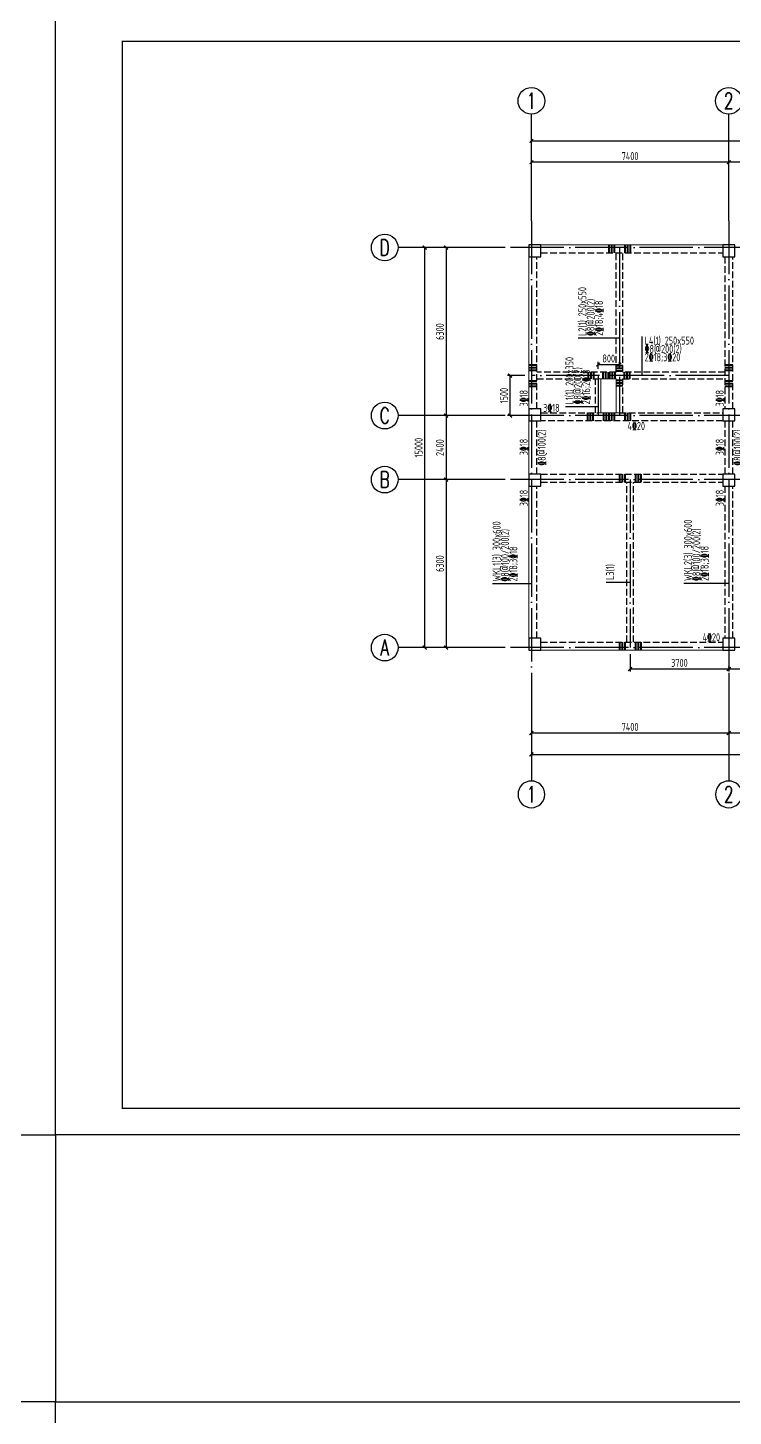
# Model space of a CAD drawing. Extents: x 9732137 to 18866768, y -962146 to 246094.
# Drawn here: x 9776014 to 9802467, y -527251 to -475194 of the extents above; entities that cross this region are included whole.
import ezdxf
from ezdxf.enums import TextEntityAlignment as Align

# ---------------------------------------------------------------- set-up
doc = ezdxf.new("R2010")
doc.units = 0
doc.header["$LTSCALE"] = 1000
for name, pattern in [('3', [500, 300, -200]), ('DASH', [0.35, 0.25, -0.1]), ('DOTE', [2.42, 2, -0.2, 0.02, -0.2])]:
    doc.linetypes.add(name, pattern=pattern)
doc.layers.get('0').update_dxf_attribs({"linetype": 'CONTINUOUS'})
doc.layers.get('Defpoints').update_dxf_attribs({"linetype": 'CONTINUOUS'})
for name, color, linetype in [('AXIS', 1, 'DOTE'), ('AXIS_DIM', 3, 'CONTINUOUS'), ('AXIS_NUM', 7, 'CONTINUOUS'), ('BORDER', 7, 'CONTINUOUS'), ('COLU', 7, 'CONTINUOUS'), ('DIM', 3, 'CONTINUOUS'), ('柱', 2, 'CONTINUOUS'), ('梁虚线', 134, '3')]:
    doc.layers.add(name, color=color, linetype=linetype)
for name, color, linetype, lineweight in [('梁', 4, 'CONTINUOUS', 18), ('梁原位标注', 7, 'CONTINUOUS', 25), ('梁原位标注竖向', 7, 'CONTINUOUS', 25), ('梁集中标注', 2, 'CONTINUOUS', 25), ('梁集中标注竖向', 2, 'CONTINUOUS', 25), ('次梁箍筋', 1, 'CONTINUOUS', 40)]:
    doc.layers.add(name, color=color, linetype=linetype, lineweight=lineweight)
doc.styles.add('TSSD_Axis', font='Complex.shx', dxfattribs={"width": 0.7, "bigfont": 'hztxt.shx'})
doc.styles.add('TSSD_Dimension', font='Tssdeng.shx', dxfattribs={"width": 0.7, "bigfont": 'hztxt.shx'})
doc.styles.add('TSSD_Rein', font='Tssdeng.shx', dxfattribs={"width": 0.7, "bigfont": 'hztxt.shx'})
doc.dimstyles.new('TSSD_100_100$0', dxfattribs={"dimtxt": 300, "dimasz": 100, "dimexe": 100, "dimexo": 250, "dimgap": 80, "dimtad": 1, "dimdec": 0, "dimzin": 0, "dimdsep": 46, "dimtxsty": 'TSSD_Dimension', "dimblk1": 'ARCHTICK', "dimblk2": 'ARCHTICK', "dimsah": 1, "dimcen": 0, "dimclrd": 3, "dimclre": 256, "dimclrt": 7, "dimadec": 1, "dimazin": 0, "dimtfac": 1, "dimtdec": 0, "dimtix": 1, "dimtmove": 2, "dimatfit": 3, "dimldrblk": 'ARCHTICK', "dimfxl": 1, "dimtolj": 1, "dimtzin": 0, "dimarcsym": 0})

# ---------------------------------------------------------------- blocks, each defined once
blk = doc.blocks.new('ts_axno')
at = {"color": 0, "linetype": 'ByBlock', "lineweight": -2}
blk.add_circle((0, 0), 0.5, dxfattribs=at)
at = {"color": 0, "linetype": 'ByBlock', "lineweight": -2, "style": 'TSSD_Axis', "width": 0.7}
blk.add_attdef('A', text='', height=0.6, dxfattribs=at).set_placement((0, 0), align=Align.MIDDLE_CENTER)
blk = doc.blocks.new('_ArchTick')
at = {"color": 0, "linetype": 'ByBlock', "const_width": 0.5}
blk.add_lwpolyline([(-0.71, -0.71), (0.71, 0.71)], dxfattribs=at)
blk = doc.blocks.new('*D101')
at = {"layer": 'AXIS_DIM', "lineweight": -2}
for p, q in [((9802299, -482185), (9802299, -480135)), ((9805299, -482185), (9805299, -480135))]:
    blk.add_line(p, q, dxfattribs=at)
at = {"layer": 'AXIS_DIM', "color": 3, "lineweight": -2}
blk.add_line((9805299, -480235), (9802299, -480235), dxfattribs=at)
at = {"layer": 'Defpoints', "color": 0}
for p in [(9802299, -480235), (9802299, -482435), (9805299, -482435)]:
    blk.add_point(p, dxfattribs=at)
at = {"layer": 'AXIS_DIM', "color": 3, "lineweight": -2, "xscale": 100, "yscale": 100, "zscale": 100, "rotation": 180}
blk.add_blockref('_ArchTick', (9802299, -480235), dxfattribs=at)
at = {"layer": 'AXIS_DIM', "color": 3, "lineweight": -2, "xscale": 100, "yscale": 100, "zscale": 100}
blk.add_blockref('_ArchTick', (9805299, -480235), dxfattribs=at)
at = {"layer": 'AXIS_DIM', "color": 7, "insert": (9803799, -480005), "char_height": 300, "attachment_point": 5, "style": 'TSSD_Dimension'}
blk.add_mtext('\\A1;3000', dxfattribs=at)
blk = doc.blocks.new('*D102')
at = {"layer": 'AXIS_DIM', "lineweight": -2}
for p, q in [((9794899, -482185), (9794899, -480135)), ((9802299, -482185), (9802299, -480135))]:
    blk.add_line(p, q, dxfattribs=at)
at = {"layer": 'AXIS_DIM', "color": 3, "lineweight": -2}
blk.add_line((9802299, -480235), (9794899, -480235), dxfattribs=at)
at = {"layer": 'Defpoints', "color": 0}
for p in [(9794899, -480235), (9794899, -482435), (9802299, -482435)]:
    blk.add_point(p, dxfattribs=at)
at = {"layer": 'AXIS_DIM', "color": 3, "lineweight": -2, "xscale": 100, "yscale": 100, "zscale": 100, "rotation": 180}
blk.add_blockref('_ArchTick', (9794899, -480235), dxfattribs=at)
at = {"layer": 'AXIS_DIM', "color": 3, "lineweight": -2, "xscale": 100, "yscale": 100, "zscale": 100}
blk.add_blockref('_ArchTick', (9802299, -480235), dxfattribs=at)
at = {"layer": 'AXIS_DIM', "color": 7, "insert": (9798599, -480005), "char_height": 300, "attachment_point": 5, "style": 'TSSD_Dimension'}
blk.add_mtext('\\A1;7400', dxfattribs=at)
blk = doc.blocks.new('*D103')
at = {"layer": 'AXIS_DIM', "lineweight": -2}
for p, q in [((9794899, -482185), (9794899, -479335)), ((9816899, -482185), (9816899, -479335))]:
    blk.add_line(p, q, dxfattribs=at)
at = {"layer": 'AXIS_DIM', "color": 3, "lineweight": -2}
blk.add_line((9794899, -479435), (9816899, -479435), dxfattribs=at)
at = {"layer": 'Defpoints', "color": 0}
for p in [(9816899, -479435), (9794899, -482435), (9816899, -482435)]:
    blk.add_point(p, dxfattribs=at)
at = {"layer": 'AXIS_DIM', "color": 3, "lineweight": -2, "xscale": 100, "yscale": 100, "zscale": 100, "rotation": 180}
blk.add_blockref('_ArchTick', (9794899, -479435), dxfattribs=at)
at = {"layer": 'AXIS_DIM', "color": 3, "lineweight": -2, "xscale": 100, "yscale": 100, "zscale": 100}
blk.add_blockref('_ArchTick', (9816899, -479435), dxfattribs=at)
at = {"layer": 'AXIS_DIM', "color": 7, "insert": (9805899, -479205), "char_height": 300, "attachment_point": 5, "style": 'TSSD_Dimension'}
blk.add_mtext('\\A1;22000', dxfattribs=at)
blk = doc.blocks.new('*D104')
at = {"layer": 'AXIS_DIM', "lineweight": -2}
for p, q in [((9793649, -483435), (9791599, -483435)), ((9793649, -489735), (9791599, -489735))]:
    blk.add_line(p, q, dxfattribs=at)
at = {"layer": 'AXIS_DIM', "color": 3, "lineweight": -2}
blk.add_line((9791699, -483435), (9791699, -489735), dxfattribs=at)
at = {"layer": 'Defpoints', "color": 0}
for p in [(9793899, -483435), (9791699, -489735), (9793899, -489735)]:
    blk.add_point(p, dxfattribs=at)
at = {"layer": 'AXIS_DIM', "color": 3, "lineweight": -2, "xscale": 100, "yscale": 100, "zscale": 100}
for p, rotation in [((9791699, -483435), 90), ((9791699, -489735), 270)]:
    blk.add_blockref('_ArchTick', p, dxfattribs=dict(at, rotation=rotation))
at = {"layer": 'AXIS_DIM', "color": 7, "insert": (9791469, -486585), "char_height": 300, "attachment_point": 5, "rotation": 90, "style": 'TSSD_Dimension'}
blk.add_mtext('\\A1;6300', dxfattribs=at)
blk = doc.blocks.new('*D105')
at = {"layer": 'AXIS_DIM', "lineweight": -2}
for p, q in [((9793649, -489735), (9791599, -489735)), ((9793649, -492135), (9791599, -492135))]:
    blk.add_line(p, q, dxfattribs=at)
at = {"layer": 'AXIS_DIM', "color": 3, "lineweight": -2}
blk.add_line((9791699, -489735), (9791699, -492135), dxfattribs=at)
at = {"layer": 'Defpoints', "color": 0}
for p in [(9793899, -489735), (9791699, -492135), (9793899, -492135)]:
    blk.add_point(p, dxfattribs=at)
at = {"layer": 'AXIS_DIM', "color": 3, "lineweight": -2, "xscale": 100, "yscale": 100, "zscale": 100}
for p, rotation in [((9791699, -489735), 90), ((9791699, -492135), 270)]:
    blk.add_blockref('_ArchTick', p, dxfattribs=dict(at, rotation=rotation))
at = {"layer": 'AXIS_DIM', "color": 7, "insert": (9791469, -490935), "char_height": 300, "attachment_point": 5, "rotation": 90, "style": 'TSSD_Dimension'}
blk.add_mtext('\\A1;2400', dxfattribs=at)
blk = doc.blocks.new('*D106')
at = {"layer": 'AXIS_DIM', "lineweight": -2}
for p, q in [((9793649, -492135), (9791599, -492135)), ((9793649, -498435), (9791599, -498435))]:
    blk.add_line(p, q, dxfattribs=at)
at = {"layer": 'AXIS_DIM', "color": 3, "lineweight": -2}
blk.add_line((9791699, -492135), (9791699, -498435), dxfattribs=at)
at = {"layer": 'Defpoints', "color": 0}
for p in [(9793899, -492135), (9791699, -498435), (9793899, -498435)]:
    blk.add_point(p, dxfattribs=at)
at = {"layer": 'AXIS_DIM', "color": 3, "lineweight": -2, "xscale": 100, "yscale": 100, "zscale": 100}
for p, rotation in [((9791699, -492135), 90), ((9791699, -498435), 270)]:
    blk.add_blockref('_ArchTick', p, dxfattribs=dict(at, rotation=rotation))
at = {"layer": 'AXIS_DIM', "color": 7, "insert": (9791469, -495285), "char_height": 300, "attachment_point": 5, "rotation": 90, "style": 'TSSD_Dimension'}
blk.add_mtext('\\A1;6300', dxfattribs=at)
blk = doc.blocks.new('*D107')
at = {"layer": 'AXIS_DIM', "lineweight": -2}
for p, q in [((9793649, -483435), (9790799, -483435)), ((9793649, -498435), (9790799, -498435))]:
    blk.add_line(p, q, dxfattribs=at)
at = {"layer": 'AXIS_DIM', "color": 3, "lineweight": -2}
blk.add_line((9790899, -498435), (9790899, -483435), dxfattribs=at)
at = {"layer": 'Defpoints', "color": 0}
for p in [(9790899, -483435), (9793899, -483435), (9793899, -498435)]:
    blk.add_point(p, dxfattribs=at)
at = {"layer": 'AXIS_DIM', "color": 3, "lineweight": -2, "xscale": 100, "yscale": 100, "zscale": 100}
for p, rotation in [((9790899, -483435), 90), ((9790899, -498435), 270)]:
    blk.add_blockref('_ArchTick', p, dxfattribs=dict(at, rotation=rotation))
at = {"layer": 'AXIS_DIM', "color": 7, "insert": (9790669, -490935), "char_height": 300, "attachment_point": 5, "rotation": 90, "style": 'TSSD_Dimension'}
blk.add_mtext('\\A1;15000', dxfattribs=at)
blk = doc.blocks.new('*D109')
at = {"layer": 'AXIS_DIM', "lineweight": -2}
for p, q in [((9802299, -499685), (9802299, -501735)), ((9809499, -499685), (9809499, -501735))]:
    blk.add_line(p, q, dxfattribs=at)
at = {"layer": 'AXIS_DIM', "color": 3, "lineweight": -2}
blk.add_line((9809499, -501635), (9802299, -501635), dxfattribs=at)
at = {"layer": 'Defpoints', "color": 0}
for p in [(9802299, -499435), (9809499, -499435), (9802299, -501635)]:
    blk.add_point(p, dxfattribs=at)
at = {"layer": 'AXIS_DIM', "color": 3, "lineweight": -2, "xscale": 100, "yscale": 100, "zscale": 100, "rotation": 180}
blk.add_blockref('_ArchTick', (9802299, -501635), dxfattribs=at)
at = {"layer": 'AXIS_DIM', "color": 3, "lineweight": -2, "xscale": 100, "yscale": 100, "zscale": 100}
blk.add_blockref('_ArchTick', (9809499, -501635), dxfattribs=at)
at = {"layer": 'AXIS_DIM', "color": 7, "insert": (9805899, -501405), "char_height": 300, "attachment_point": 5, "style": 'TSSD_Dimension'}
blk.add_mtext('\\A1;7200', dxfattribs=at)
blk = doc.blocks.new('*D110')
at = {"layer": 'AXIS_DIM', "lineweight": -2}
for p, q in [((9794899, -499685), (9794899, -501735)), ((9802299, -499685), (9802299, -501735))]:
    blk.add_line(p, q, dxfattribs=at)
at = {"layer": 'AXIS_DIM', "color": 3, "lineweight": -2}
blk.add_line((9802299, -501635), (9794899, -501635), dxfattribs=at)
at = {"layer": 'Defpoints', "color": 0}
for p in [(9794899, -499435), (9802299, -499435), (9794899, -501635)]:
    blk.add_point(p, dxfattribs=at)
at = {"layer": 'AXIS_DIM', "color": 3, "lineweight": -2, "xscale": 100, "yscale": 100, "zscale": 100, "rotation": 180}
blk.add_blockref('_ArchTick', (9794899, -501635), dxfattribs=at)
at = {"layer": 'AXIS_DIM', "color": 3, "lineweight": -2, "xscale": 100, "yscale": 100, "zscale": 100}
blk.add_blockref('_ArchTick', (9802299, -501635), dxfattribs=at)
at = {"layer": 'AXIS_DIM', "color": 7, "insert": (9798599, -501405), "char_height": 300, "attachment_point": 5, "style": 'TSSD_Dimension'}
blk.add_mtext('\\A1;7400', dxfattribs=at)
blk = doc.blocks.new('*D111')
at = {"layer": 'AXIS_DIM', "lineweight": -2}
for p, q in [((9794899, -499685), (9794899, -502535)), ((9816899, -499685), (9816899, -502535))]:
    blk.add_line(p, q, dxfattribs=at)
at = {"layer": 'AXIS_DIM', "color": 3, "lineweight": -2}
blk.add_line((9794899, -502435), (9816899, -502435), dxfattribs=at)
at = {"layer": 'Defpoints', "color": 0}
for p in [(9794899, -499435), (9816899, -499435), (9816899, -502435)]:
    blk.add_point(p, dxfattribs=at)
at = {"layer": 'AXIS_DIM', "color": 3, "lineweight": -2, "xscale": 100, "yscale": 100, "zscale": 100, "rotation": 180}
blk.add_blockref('_ArchTick', (9794899, -502435), dxfattribs=at)
at = {"layer": 'AXIS_DIM', "color": 3, "lineweight": -2, "xscale": 100, "yscale": 100, "zscale": 100}
blk.add_blockref('_ArchTick', (9816899, -502435), dxfattribs=at)
at = {"layer": 'AXIS_DIM', "color": 7, "insert": (9805899, -502205), "char_height": 300, "attachment_point": 5, "style": 'TSSD_Dimension'}
blk.add_mtext('\\A1;22000', dxfattribs=at)
blk = doc.blocks.new('*D165')
at = {"layer": 'Defpoints', "color": 0}
for p in [(9798599, -498435), (9802299, -498435), (9802299, -499235)]:
    blk.add_point(p, dxfattribs=at)
at = {"layer": 'DIM', "lineweight": -2}
for p, q in [((9798599, -498685), (9798599, -499335)), ((9802299, -498685), (9802299, -499335))]:
    blk.add_line(p, q, dxfattribs=at)
at = {"layer": 'DIM', "color": 3, "lineweight": -2}
blk.add_line((9798599, -499235), (9802299, -499235), dxfattribs=at)
at = {"layer": 'DIM', "color": 3, "lineweight": -2, "xscale": 100, "yscale": 100, "zscale": 100, "rotation": 180}
blk.add_blockref('_ArchTick', (9798599, -499235), dxfattribs=at)
at = {"layer": 'DIM', "color": 3, "lineweight": -2, "xscale": 100, "yscale": 100, "zscale": 100}
blk.add_blockref('_ArchTick', (9802299, -499235), dxfattribs=at)
at = {"layer": 'DIM', "color": 7, "insert": (9800449, -499005), "char_height": 300, "attachment_point": 5, "style": 'TSSD_Dimension'}
blk.add_mtext('\\A1;3700', dxfattribs=at)
blk = doc.blocks.new('*D166')
at = {"layer": 'Defpoints', "color": 0}
for p in [(9802299, -498435), (9805899, -498435), (9805899, -499235)]:
    blk.add_point(p, dxfattribs=at)
at = {"layer": 'DIM', "lineweight": -2}
for p, q in [((9802299, -498685), (9802299, -499335)), ((9805899, -498685), (9805899, -499335))]:
    blk.add_line(p, q, dxfattribs=at)
at = {"layer": 'DIM', "color": 3, "lineweight": -2}
blk.add_line((9802299, -499235), (9805899, -499235), dxfattribs=at)
at = {"layer": 'DIM', "color": 3, "lineweight": -2, "xscale": 100, "yscale": 100, "zscale": 100, "rotation": 180}
blk.add_blockref('_ArchTick', (9802299, -499235), dxfattribs=at)
at = {"layer": 'DIM', "color": 3, "lineweight": -2, "xscale": 100, "yscale": 100, "zscale": 100}
blk.add_blockref('_ArchTick', (9805899, -499235), dxfattribs=at)
at = {"layer": 'DIM', "color": 7, "insert": (9804099, -499005), "char_height": 300, "attachment_point": 5, "style": 'TSSD_Dimension'}
blk.add_mtext('\\A1;3600', dxfattribs=at)
blk = doc.blocks.new('*D169')
at = {"layer": 'Defpoints', "color": 0}
for p in [(9797399, -488235), (9798199, -487823), (9798199, -488235)]:
    blk.add_point(p, dxfattribs=at)
at = {"layer": 'DIM', "lineweight": -2}
for p, q in [((9797399, -487985), (9797399, -487723)), ((9798199, -487985), (9798199, -487723))]:
    blk.add_line(p, q, dxfattribs=at)
at = {"layer": 'DIM', "color": 3, "lineweight": -2}
blk.add_line((9797399, -487823), (9798199, -487823), dxfattribs=at)
at = {"layer": 'DIM', "color": 3, "lineweight": -2, "xscale": 100, "yscale": 100, "zscale": 100, "rotation": 180}
blk.add_blockref('_ArchTick', (9797399, -487823), dxfattribs=at)
at = {"layer": 'DIM', "color": 3, "lineweight": -2, "xscale": 100, "yscale": 100, "zscale": 100}
blk.add_blockref('_ArchTick', (9798199, -487823), dxfattribs=at)
at = {"layer": 'DIM', "color": 7, "insert": (9797799, -487593), "char_height": 300, "attachment_point": 5, "style": 'TSSD_Dimension'}
blk.add_mtext('\\A1;800', dxfattribs=at)
blk = doc.blocks.new('*D170')
at = {"layer": 'Defpoints', "color": 0}
for p in [(9794099, -488235), (9794899, -488235), (9794899, -489735)]:
    blk.add_point(p, dxfattribs=at)
at = {"layer": 'DIM', "lineweight": -2}
for p, q in [((9794649, -488235), (9793999, -488235)), ((9794649, -489735), (9793999, -489735))]:
    blk.add_line(p, q, dxfattribs=at)
at = {"layer": 'DIM', "color": 3, "lineweight": -2}
blk.add_line((9794099, -489735), (9794099, -488235), dxfattribs=at)
at = {"layer": 'DIM', "color": 3, "lineweight": -2, "xscale": 100, "yscale": 100, "zscale": 100}
for p, rotation in [((9794099, -488235), 90), ((9794099, -489735), 270)]:
    blk.add_blockref('_ArchTick', p, dxfattribs=dict(at, rotation=rotation))
at = {"layer": 'DIM', "color": 7, "insert": (9793869, -488985), "char_height": 300, "attachment_point": 5, "rotation": 90, "style": 'TSSD_Dimension'}
blk.add_mtext('\\A1;1500', dxfattribs=at)

msp = doc.modelspace()

# ---------------------------------------------------------------- linework, layer by layer
at = {"layer": 'AXIS'}
for p, q in [((9794898.5, -482435.1, 0), (9794898.5, -499435.1, 0)), ((9802298.5, -482435.1, 0), (9802298.5, -499435.1, 0)), ((9817898.5, -483435.1, 0), (9793898.5, -483435.1, 0)), ((9798198.5, -483435.1, 0), (9798198.5, -489735.1, 0)), ((9802298.5, -488235.1, 0), (9794898.5, -488235.1, 0)), ((9797398.5, -488235.1, 0), (9797398.5, -489735.1, 0)), ((9817898.5, -489735.1, 0), (9793898.5, -489735.1, 0)), ((9817898.5, -492135.1, 0), (9793898.5, -492135.1, 0)), ((9798598.5, -492135.1, 0), (9798598.5, -498435.1, 0)), ((9817898.5, -498435.1, 0), (9793898.5, -498435.1, 0))]:
    msp.add_line(p, q, dxfattribs=at)
at = {"layer": 'AXIS_NUM'}
for p, q in [((9794898.5, -482435.1, 0), (9794898.5, -478435.1, 0)), ((9802298.5, -482435.1, 0), (9802298.5, -478435.1, 0)), ((9793898.5, -483435.1, 0), (9789898.5, -483435.1, 0)), ((9793898.5, -489735.1, 0), (9789898.5, -489735.1, 0)), ((9793898.5, -492135.1, 0), (9789898.5, -492135.1, 0)), ((9793898.5, -498435.1, 0), (9789898.5, -498435.1, 0)), ((9794898.5, -499435.1, 0), (9794898.5, -503435.1, 0)), ((9802298.5, -499435.1, 0), (9802298.5, -503435.1, 0))]:
    msp.add_line(p, q, dxfattribs=at)
at = {"layer": 'BORDER'}
for points in [[(9777056.8, -516706.3), (9777056.8, -474706.3), (9836456.8, -474706.3), (9836456.8, -516706.3)], [(9777056.8, -568706.3), (9777056.8, -526706.3), (9836456.8, -526706.3), (9836456.8, -568706.3)]]:
    msp.add_lwpolyline(points, close=True, dxfattribs=at)
at = {"layer": 'BORDER', "const_width": 50}
msp.add_lwpolyline([(9779556.8, -515706.3), (9779556.8, -475706.3), (9835456.8, -475706.3), (9835456.8, -515706.3)], close=True, dxfattribs=at)
at = {"layer": 'COLU', "ltscale": 1}
for points in [[(9795248.5, -483785.1), (9795248.5, -483335.1), (9794798.5, -483335.1), (9794798.5, -483785.1)], [(9802523.5, -483785.1), (9802523.5, -483335.1), (9802073.5, -483335.1), (9802073.5, -483785.1)], [(9795248.5, -489935.1), (9795248.5, -489485.1), (9794798.5, -489485.1), (9794798.5, -489935.1)], [(9802523.5, -489935.1), (9802523.5, -489485.1), (9802073.5, -489485.1), (9802073.5, -489935.1)], [(9795248.5, -492385.1), (9795248.5, -491935.1), (9794798.5, -491935.1), (9794798.5, -492385.1)], [(9802523.5, -492385.1), (9802523.5, -491935.1), (9802073.5, -491935.1), (9802073.5, -492385.1)], [(9795248.5, -498535.1), (9795248.5, -498085.1), (9794798.5, -498085.1), (9794798.5, -498535.1)], [(9802523.5, -498535.1), (9802523.5, -498085.1), (9802073.5, -498085.1), (9802073.5, -498535.1)]]:
    msp.add_lwpolyline(points, close=True, dxfattribs=at)
at = {"layer": '柱'}
msp.add_lwpolyline([(9732136.8, -516706.3), (9777056.8, -516706.3), (9777056.8, -526706.3), (9732136.8, -526706.3)], close=True, dxfattribs=at)
at = {"layer": '梁', "ltscale": 1}
for p, q in [((9795248.5, -483335.1), (9802073.5, -483335.1)), ((9794798.5, -489485.1), (9794798.5, -483785.1)), ((9797398.5, -488360.1), (9798073.5, -488360.1)), ((9797498.5, -489635.1), (9797498.5, -488360.1)), ((9798073.5, -489635.1), (9798073.5, -488360.1)), ((9797398.5, -489635.1), (9798198.5, -489635.1)), ((9794798.5, -491935.1), (9794798.5, -489935.1)), ((9794798.5, -498085.1), (9794798.5, -492385.1)), ((9795248.5, -498535.1), (9802073.5, -498535.1))]:
    msp.add_line(p, q, dxfattribs=at)
at = {"layer": '梁虚线', "linetype": 'DASH', "ltscale": 1}
for p, q in [((9795098.5, -489485.1), (9795098.5, -483785.1)), ((9795248.5, -483635.1), (9802073.5, -483635.1)), ((9798073.5, -488110.1), (9798073.5, -483635.1)), ((9798323.5, -488110.1), (9798323.5, -483635.1)), ((9802148.5, -483785.1, 0), (9802148.5, -489485.1, 0)), ((9802448.5, -489485.1), (9802448.5, -483785.1)), ((9798073.5, -488110.1, 0), (9795098.5, -488110.1, 0)), ((9802148.5, -488110.1, 0), (9798323.5, -488110.1, 0)), ((9795098.5, -488360.1), (9797398.5, -488360.1)), ((9797298.5, -489635.1), (9797298.5, -488360.1)), ((9798323.5, -488360.1), (9802148.5, -488360.1)), ((9798323.5, -489635.1), (9798323.5, -488360.1)), ((9795248.5, -489635.1), (9797398.5, -489635.1)), ((9798198.5, -489635.1), (9802073.5, -489635.1)), ((9795098.5, -491935.1), (9795098.5, -489935.1)), ((9802073.5, -489935.1, 0), (9795248.5, -489935.1, 0)), ((9802148.5, -489935.1, 0), (9802148.5, -491935.1, 0)), ((9802448.5, -491935.1), (9802448.5, -489935.1)), ((9795248.5, -491935.1), (9802073.5, -491935.1)), ((9795098.5, -498085.1), (9795098.5, -492385.1)), ((9795248.5, -492235.1), (9802073.5, -492235.1)), ((9798473.5, -498235.1), (9798473.5, -492235.1)), ((9798723.5, -498235.1), (9798723.5, -492235.1)), ((9802148.5, -492385.1, 0), (9802148.5, -498085.1, 0)), ((9802448.5, -498085.1), (9802448.5, -492385.1)), ((9795248.5, -498235.1), (9802073.5, -498235.1))]:
    msp.add_line(p, q, dxfattribs=at)
at = {"layer": '梁集中标注', "color": 21, "linetype": 'Continuous', "ltscale": 1}
msp.add_line((9799056.7, -488235.1, 0), (9799056.7, -486771.3, 0), dxfattribs=at)
at = {"layer": '梁集中标注竖向', "color": 21, "linetype": 'Continuous', "ltscale": 1}
for p, q in [((9798198.5, -486837.1, 0), (9796658.5, -486837.1, 0)), ((9797398.5, -489403.1, 0), (9796175.4, -489403.1, 0)), ((9798598.5, -495985.8, 0), (9797699.6, -495985.8, 0))]:
    msp.add_line(p, q, dxfattribs=at)
at = {"layer": '梁集中标注竖向', "linetype": 'Continuous', "ltscale": 1}
for p, q in [((9794898.5, -496045.6, 0), (9793445.2, -496045.6, 0)), ((9802298.5, -496023.3, 0), (9800619, -496023.3, 0))]:
    msp.add_line(p, q, dxfattribs=at)
at = {"layer": '次梁箍筋', "linetype": 'Continuous', "ltscale": 1}
for p, q in [((9797798.5, -483335.1), (9797798.5, -483635.1)), ((9797898.5, -483335.1), (9797898.5, -483635.1)), ((9797998.5, -483335.1), (9797998.5, -483635.1)), ((9798398.5, -483335.1), (9798398.5, -483635.1)), ((9798498.5, -483335.1), (9798498.5, -483635.1)), ((9798598.5, -483335.1), (9798598.5, -483635.1)), ((9794798.5, -487835.1), (9795098.5, -487835.1)), ((9794798.5, -487935.1), (9795098.5, -487935.1)), ((9794798.5, -488035.1), (9795098.5, -488035.1)), ((9797023.5, -488110.1), (9797023.5, -488360.1)), ((9797123.5, -488110.1), (9797123.5, -488360.1)), ((9797223.5, -488110.1), (9797223.5, -488360.1)), ((9797573.5, -488110.1), (9797573.5, -488360.1)), ((9797673.5, -488110.1), (9797673.5, -488360.1)), ((9797773.5, -488110.1), (9797773.5, -488360.1)), ((9797823.5, -488110.1), (9797823.5, -488360.1)), ((9797923.5, -488110.1), (9797923.5, -488360.1)), ((9798023.5, -488110.1), (9798023.5, -488360.1)), ((9798073.5, -487860.1), (9798323.5, -487860.1)), ((9798073.5, -487960.1), (9798323.5, -487960.1)), ((9798073.5, -488060.1), (9798323.5, -488060.1)), ((9798373.5, -488110.1), (9798373.5, -488360.1)), ((9798473.5, -488110.1), (9798473.5, -488360.1)), ((9798573.5, -488110.1), (9798573.5, -488360.1)), ((9802148.5, -487835.1), (9802448.5, -487835.1)), ((9802148.5, -487935.1), (9802448.5, -487935.1)), ((9802148.5, -488035.1), (9802448.5, -488035.1)), ((9794798.5, -488435.1), (9795098.5, -488435.1)), ((9794798.5, -488535.1), (9795098.5, -488535.1)), ((9794798.5, -488635.1), (9795098.5, -488635.1)), ((9798073.5, -488410.1), (9798323.5, -488410.1)), ((9798073.5, -488510.1), (9798323.5, -488510.1)), ((9798073.5, -488610.1), (9798323.5, -488610.1)), ((9802148.5, -488435.1), (9802448.5, -488435.1)), ((9802148.5, -488535.1), (9802448.5, -488535.1)), ((9802148.5, -488635.1), (9802448.5, -488635.1)), ((9796998.5, -489635.1), (9796998.5, -489935.1)), ((9797098.5, -489635.1), (9797098.5, -489935.1)), ((9797198.5, -489635.1), (9797198.5, -489935.1)), ((9797598.5, -489635.1), (9797598.5, -489935.1)), ((9797698.5, -489635.1), (9797698.5, -489935.1)), ((9797798.5, -489635.1), (9797798.5, -489935.1)), ((9797798.5, -489635.1), (9797798.5, -489935.1)), ((9797898.5, -489635.1), (9797898.5, -489935.1)), ((9797998.5, -489635.1), (9797998.5, -489935.1)), ((9798398.5, -489635.1), (9798398.5, -489935.1)), ((9798498.5, -489635.1), (9798498.5, -489935.1)), ((9798598.5, -489635.1), (9798598.5, -489935.1)), ((9798198.5, -491935.1), (9798198.5, -492235.1)), ((9798298.5, -491935.1), (9798298.5, -492235.1)), ((9798398.5, -491935.1), (9798398.5, -492235.1)), ((9798798.5, -491935.1), (9798798.5, -492235.1)), ((9798898.5, -491935.1), (9798898.5, -492235.1)), ((9798998.5, -491935.1), (9798998.5, -492235.1)), ((9798198.5, -498235.1), (9798198.5, -498535.1)), ((9798298.5, -498235.1), (9798298.5, -498535.1)), ((9798398.5, -498235.1), (9798398.5, -498535.1)), ((9798798.5, -498235.1), (9798798.5, -498535.1)), ((9798898.5, -498235.1), (9798898.5, -498535.1)), ((9798998.5, -498235.1), (9798998.5, -498535.1))]:
    msp.add_line(p, q, dxfattribs=at)

# ---------------------------------------------------------------- block references
at = {"layer": 'AXIS_NUM'}
ref = msp.add_blockref('ts_axno', (9794898.5, -477935.1, 0), dxfattribs=dict(at, xscale=1000, yscale=1000, zscale=1000))
ref.add_attrib('1', '1', dxfattribs={"height": 600, "style": 'TSSD_Axis', "width": 0.7}).set_placement((9794898.5, -477935.1, 0), align=Align.MIDDLE_CENTER)
ref = msp.add_blockref('ts_axno', (9802298.5, -477935.1, 0), dxfattribs=dict(at, xscale=1000, yscale=1000, zscale=1000))
ref.add_attrib('2', '2', dxfattribs={"height": 600, "style": 'TSSD_Axis', "width": 0.7}).set_placement((9802298.5, -477935.1, 0), align=Align.MIDDLE_CENTER)
ref = msp.add_blockref('ts_axno', (9789398.5, -483435.1, 0), dxfattribs=dict(at, xscale=1000, yscale=1000, zscale=1000))
ref.add_attrib('D', 'D', dxfattribs={"height": 600, "style": 'TSSD_Axis', "width": 0.7}).set_placement((9789398.5, -483435.1, 0), align=Align.MIDDLE_CENTER)
ref = msp.add_blockref('ts_axno', (9789398.5, -489735.1, 0), dxfattribs=dict(at, xscale=1000, yscale=1000, zscale=1000))
ref.add_attrib('C', 'C', dxfattribs={"height": 600, "style": 'TSSD_Axis', "width": 0.7}).set_placement((9789398.5, -489735.1, 0), align=Align.MIDDLE_CENTER)
ref = msp.add_blockref('ts_axno', (9789398.5, -492135.1, 0), dxfattribs=dict(at, xscale=1000, yscale=1000, zscale=1000))
ref.add_attrib('B', 'B', dxfattribs={"height": 600, "style": 'TSSD_Axis', "width": 0.7}).set_placement((9789398.5, -492135.1, 0), align=Align.MIDDLE_CENTER)
ref = msp.add_blockref('ts_axno', (9789398.5, -498435.1, 0), dxfattribs=dict(at, xscale=1000, yscale=1000, zscale=1000))
ref.add_attrib('A', 'A', dxfattribs={"height": 600, "style": 'TSSD_Axis', "width": 0.7}).set_placement((9789398.5, -498435.1, 0), align=Align.MIDDLE_CENTER)
ref = msp.add_blockref('ts_axno', (9794898.5, -503935.1, 0), dxfattribs=dict(at, xscale=-1000, yscale=1000, zscale=1000, rotation=180))
ref.add_attrib('1', '1', dxfattribs={"height": 600, "style": 'TSSD_Axis', "width": 0.7}).set_placement((9794898.5, -503935.1, 0), align=Align.MIDDLE_CENTER)
ref = msp.add_blockref('ts_axno', (9802298.5, -503935.1, 0), dxfattribs=dict(at, xscale=-1000, yscale=1000, zscale=1000, rotation=180))
ref.add_attrib('2', '2', dxfattribs={"height": 600, "style": 'TSSD_Axis', "width": 0.7}).set_placement((9802298.5, -503935.1, 0), align=Align.MIDDLE_CENTER)

# ---------------------------------------------------------------- texts
at = {"layer": '梁原位标注', "style": 'TSSD_Rein', "width": 0.7}
msp.add_text('3%%13218', height=300, dxfattribs=at).set_placement((9795341, -489596.3))
msp.add_text('4%%13220', height=300, dxfattribs=at).set_placement((9798833.5, -489973.8), align=Align.TOP_CENTER)
msp.add_text('4%%13220', height=300, dxfattribs=at).set_placement((9801975.1, -498196.3), align=Align.RIGHT)
at = {"layer": '梁原位标注竖向', "style": 'TSSD_Rein', "width": 0.7}
for p in [(9794759.8, -489392.6), (9802109.8, -489392.6)]:
    msp.add_text('3%%13218', height=300, rotation=90, dxfattribs=at).set_placement(p)
for p in [(9795137.3, -490935.1), (9802484.2, -490935.1)]:
    msp.add_text('%%1328@100(2)', height=300, rotation=90, dxfattribs=at).set_placement(p, align=Align.TOP_CENTER)
for p in [(9794759.8, -490914.2), (9802109.8, -490914.2)]:
    msp.add_text('3%%13218', height=300, rotation=90, dxfattribs=at).set_placement(p, align=Align.CENTER)
for p in [(9794759.8, -492516.9), (9802109.8, -492516.9)]:
    msp.add_text('3%%13218', height=300, rotation=90, dxfattribs=at).set_placement(p, align=Align.RIGHT)
at = {"layer": '梁集中标注', "color": 21, "style": 'TSSD_Rein', "width": 0.7}
for s, p in [('L4(1) 250x550', (9799145.7, -487071.3)), ('%%1328@200(2)', (9799145.7, -487384.2, 0)), ('2%%13218;3%%13220', (9799145.7, -487697.1, 0))]:
    msp.add_text(s, height=300, dxfattribs=at).set_placement(p)
at = {"layer": '梁集中标注竖向', "color": 21, "style": 'TSSD_Rein', "width": 0.7}
for s, p in [('L2(1) 250x550', (9796958.5, -486748.1, 0)), ('%%1328@200(2)', (9797271.4, -486748.1)), ('2%%13218;4%%13218', (9797584.3, -486748.1, 0)), ('L1(1) 200x350', (9796475.4, -489314.1, 0)), ('%%1328@200(2)', (9796788.3, -489314.1)), ('2%%13216;2%%13218', (9797101.2, -489314.1, 0)), ('L3(1)', (9797999.6, -495896.8))]:
    msp.add_text(s, height=300, rotation=90, dxfattribs=at).set_placement(p)
at = {"layer": '梁集中标注竖向', "style": 'TSSD_Rein', "width": 0.7}
for s, p in [('WKL1(3) 300x600', (9793745.2, -495956.6, 0)), ('WKL2(3) 300x600', (9800919, -495934.3, 0)), ('%%1328@100/200(2)', (9794058.1, -495956.6)), ('%%1328@100/200(2)', (9801231.9, -495934.3, 0)), ('2%%13218;3%%13218', (9794371, -495956.6, 0)), ('2%%13218;3%%13218', (9801544.8, -495934.3, 0))]:
    msp.add_text(s, height=300, rotation=90, dxfattribs=at).set_placement(p)

# ---------------------------------------------------------------- dimensions: what is measured, and where the dimension line sits
at = {"layer": 'AXIS_DIM'}
for base, p1, p2, picture, middle in [((9816898.5, -479435.1, 0), (9794898.5, -482435.1, 0), (9816898.5, -482435.1, 0), '*D103', (9805898.5, -479205.1, 0)), ((9794898.5, -480235.1, 0), (9802298.5, -482435.1, 0), (9794898.5, -482435.1, 0), '*D102', (9798598.5, -480005.1, 0)), ((9802298.5, -480235.1, 0), (9805298.5, -482435.1, 0), (9802298.5, -482435.1, 0), '*D101', (9803798.5, -480005.1, 0)), ((9794898.5, -501635.1, 0), (9802298.5, -499435.1, 0), (9794898.5, -499435.1, 0), '*D110', (9798598.5, -501405.1, 0)), ((9816898.5, -502435.1, 0), (9794898.5, -499435.1, 0), (9816898.5, -499435.1, 0), '*D111', (9805898.5, -502205.1, 0)), ((9802298.5, -501635.1, 0), (9809498.5, -499435.1, 0), (9802298.5, -499435.1, 0), '*D109', (9805898.5, -501405.1, 0))]:
    dim = msp.add_linear_dim(base=base, p1=p1, p2=p2, dimstyle='TSSD_100_100$0', dxfattribs=at)
    dim.commit()
    dim.dimension.update_dxf_attribs({"geometry": picture, "text_midpoint": middle})
for base, p1, p2, picture, middle in [((9790898.5, -483435.1, 0), (9793898.5, -498435.1, 0), (9793898.5, -483435.1, 0), '*D107', (9790668.5, -490935.1, 0)), ((9791698.5, -489735.1, 0), (9793898.5, -483435.1, 0), (9793898.5, -489735.1, 0), '*D104', (9791468.5, -486585.1, 0)), ((9791698.5, -492135.1, 0), (9793898.5, -489735.1, 0), (9793898.5, -492135.1, 0), '*D105', (9791468.5, -490935.1, 0)), ((9791698.5, -498435.1, 0), (9793898.5, -492135.1, 0), (9793898.5, -498435.1, 0), '*D106', (9791468.5, -495285.1, 0))]:
    dim = msp.add_linear_dim(base=base, p1=p1, p2=p2, angle=90, dimstyle='TSSD_100_100$0', dxfattribs=at)
    dim.commit()
    dim.dimension.update_dxf_attribs({"geometry": picture, "text_midpoint": middle})
at = {"layer": 'DIM'}
for base, p1, p2, picture, middle in [((9798198.5, -487823, 0), (9797398.5, -488235.1, 0), (9798198.5, -488235.1, 0), '*D169', (9797798.5, -487593, 0)), ((9802298.5, -499235.1, 0), (9798598.5, -498435.1, 0), (9802298.5, -498435.1, 0), '*D165', (9800448.5, -499005.1, 0)), ((9805898.5, -499235.1, 0), (9802298.5, -498435.1, 0), (9805898.5, -498435.1, 0), '*D166', (9804098.5, -499005.1, 0))]:
    dim = msp.add_linear_dim(base=base, p1=p1, p2=p2, dimstyle='TSSD_100_100$0', dxfattribs=at)
    dim.commit()
    dim.dimension.update_dxf_attribs({"geometry": picture, "text_midpoint": middle})
dim = msp.add_linear_dim(base=(9794098.5, -488235.1, 0), p1=(9794898.5, -489735.1, 0), p2=(9794898.5, -488235.1, 0), angle=90, dimstyle='TSSD_100_100$0', dxfattribs=at)
dim.commit()
dim.dimension.update_dxf_attribs({"geometry": '*D170', "text_midpoint": (9793868.5, -488985.1, 0)})

doc.saveas('drawing.dxf')
